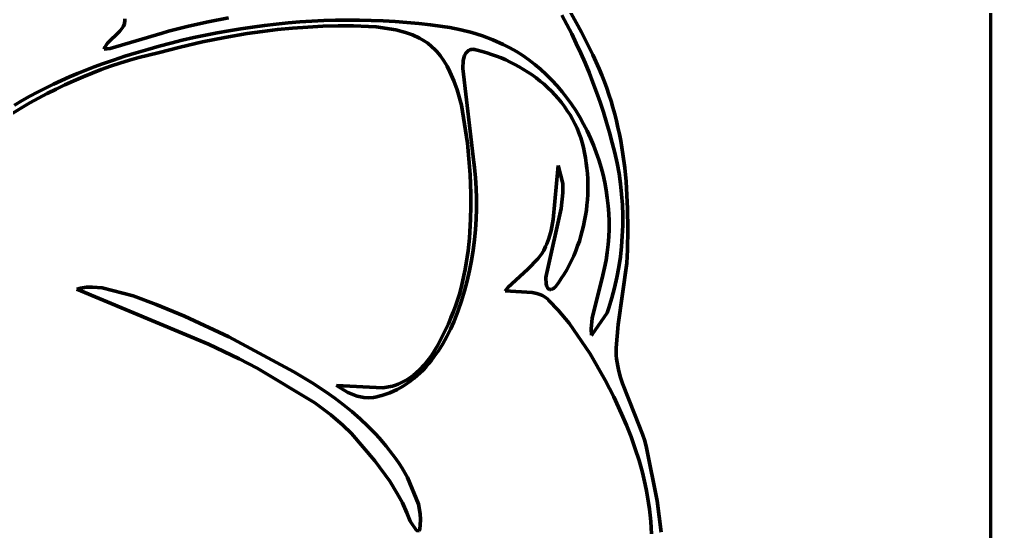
# Model space of a CAD drawing. Header units: millimetres. Extents: x 0 to 9.3, y 0 to 12.
# Drawn here: x 6.602 to 9.306, y 6.253 to 7.678 of the extents above; entities that cross this region are included whole.
import ezdxf

# ---------------------------------------------------------------- set-up
doc = ezdxf.new("R2010")
doc.units = ezdxf.units.MM
doc.layers.add('color#212121ff', color=7, linetype='CONTINUOUS', lineweight=100)
doc.layers.add('color#ffffffff', color=7, linetype='CONTINUOUS', lineweight=100)

msp = doc.modelspace()

# ---------------------------------------------------------------- linework, layer by layer
at = {"layer": 'color#212121ff'}
for p, q in [((6.8952, 7.6763), (6.8949, 7.68)), ((7.1835, 7.6823), (7.1276, 7.6716)), ((8.1259, 7.6639), (8.1119, 7.6897)), ((8.1319, 7.7047), (8.1668, 7.6428)), ((6.8814, 7.6455), (6.888, 7.6539)), ((6.888, 7.6539), (6.8914, 7.6598)), ((6.8914, 7.6598), (6.8938, 7.6661)), ((6.8938, 7.6661), (6.8946, 7.6694)), ((6.8946, 7.6694), (6.8951, 7.6728)), ((6.8951, 7.6728), (6.8952, 7.6763)), ((7.0721, 7.6593), (7.0169, 7.6451)), ((7.1276, 7.6716), (7.0721, 7.6593)), ((7.1851, 7.6468), (7.2178, 7.6522)), ((7.2178, 7.6522), (7.2507, 7.6571)), ((7.2507, 7.6571), (7.2836, 7.6614)), ((7.2836, 7.6614), (7.3165, 7.6652)), ((7.3165, 7.6652), (7.3495, 7.6684)), ((7.3623, 7.6538), (7.3201, 7.6497)), ((7.3495, 7.6684), (7.3826, 7.6711)), ((7.4045, 7.657), (7.3623, 7.6538)), ((7.3826, 7.6711), (7.4156, 7.6732)), ((7.4468, 7.659), (7.4045, 7.657)), ((7.4156, 7.6732), (7.4488, 7.6748)), ((7.4891, 7.6601), (7.4468, 7.659)), ((7.4488, 7.6748), (7.4819, 7.6758)), ((7.4819, 7.6758), (7.515, 7.6762)), ((7.5315, 7.66), (7.4891, 7.6601)), ((7.515, 7.6762), (7.5482, 7.676)), ((7.5739, 7.6588), (7.5315, 7.66)), ((7.5482, 7.676), (7.5813, 7.6753)), ((7.5951, 7.6578), (7.5739, 7.6588)), ((7.5813, 7.6753), (7.6144, 7.674)), ((7.6497, 7.6494), (7.5951, 7.6578)), ((7.6144, 7.674), (7.6475, 7.6721)), ((7.6475, 7.6721), (7.6805, 7.6696)), ((7.6805, 7.6696), (7.7135, 7.6664)), ((7.7135, 7.6664), (7.7465, 7.6627)), ((7.7465, 7.6627), (7.7794, 7.6583)), ((7.7794, 7.6583), (7.8, 7.6554)), ((7.8, 7.6554), (7.8307, 7.6495)), ((8.1393, 7.6377), (8.1259, 7.6639)), ((6.8464, 7.6108), (6.8814, 7.6455)), ((6.9987, 7.64), (6.8545, 7.5975)), ((7.0169, 7.6451), (6.9987, 7.64)), ((7.0551, 7.6202), (7.0875, 7.6276)), ((7.0875, 7.6276), (7.1199, 7.6345)), ((7.1735, 7.6281), (7.1112, 7.6156)), ((7.1199, 7.6345), (7.1525, 7.6409)), ((7.1525, 7.6409), (7.1851, 7.6468)), ((7.2362, 7.6387), (7.1735, 7.6281)), ((7.2781, 7.6447), (7.2362, 7.6387)), ((7.3201, 7.6497), (7.2781, 7.6447)), ((7.6767, 7.6421), (7.6497, 7.6494)), ((7.6963, 7.635), (7.6767, 7.6421)), ((7.7151, 7.6263), (7.6963, 7.635)), ((7.727, 7.6195), (7.7151, 7.6263)), ((7.8307, 7.6495), (7.861, 7.6419)), ((7.861, 7.6419), (7.8909, 7.6326)), ((7.8909, 7.6326), (7.9201, 7.6216)), ((8.1522, 7.6113), (8.1393, 7.6377)), ((8.1668, 7.6428), (8.1985, 7.5793)), ((6.8372, 7.5952), (6.8402, 7.6018)), ((6.8402, 7.6018), (6.8464, 7.6108)), ((6.9589, 7.5949), (6.9908, 7.6038)), ((7.0492, 7.6014), (6.9877, 7.5856)), ((6.9908, 7.6038), (7.0229, 7.6122)), ((7.0229, 7.6122), (7.0551, 7.6202)), ((7.1112, 7.6156), (7.0492, 7.6014)), ((7.7385, 7.6118), (7.727, 7.6195)), ((7.7492, 7.6033), (7.7385, 7.6118)), ((7.7593, 7.5939), (7.7492, 7.6033)), ((7.9201, 7.6216), (7.9486, 7.6087)), ((7.9486, 7.6087), (7.9671, 7.5992)), ((7.9671, 7.5992), (7.9852, 7.5889)), ((8.1646, 7.5846), (8.1522, 7.6113)), ((6.8545, 7.5975), (6.8372, 7.5952)), ((6.864, 7.5652), (6.8955, 7.5756)), ((6.8955, 7.5756), (6.9271, 7.5855)), ((6.9343, 7.5722), (6.9079, 7.5646)), ((6.9271, 7.5855), (6.9589, 7.5949)), ((6.9609, 7.5792), (6.9343, 7.5722)), ((6.9877, 7.5856), (6.9609, 7.5792)), ((7.7641, 7.5888), (7.7593, 7.5939)), ((7.7687, 7.5835), (7.7641, 7.5888)), ((7.7731, 7.5779), (7.7687, 7.5835)), ((7.7831, 7.563), (7.7731, 7.5779)), ((7.841, 7.5774), (7.8371, 7.5636)), ((7.8448, 7.5845), (7.841, 7.5774)), ((7.848, 7.5884), (7.8448, 7.5845)), ((7.8517, 7.5916), (7.848, 7.5884)), ((7.856, 7.5938), (7.8517, 7.5916)), ((7.8584, 7.5945), (7.856, 7.5938)), ((7.861, 7.5949), (7.8584, 7.5945)), ((7.8637, 7.5951), (7.861, 7.5949)), ((7.8665, 7.5949), (7.8637, 7.5951)), ((7.8695, 7.5944), (7.8665, 7.5949)), ((7.8727, 7.5935), (7.8695, 7.5944)), ((7.876, 7.5922), (7.8727, 7.5935)), ((7.8896, 7.5889), (7.876, 7.5922)), ((7.903, 7.5851), (7.8896, 7.5889)), ((7.9163, 7.5809), (7.903, 7.5851)), ((7.9296, 7.5762), (7.9163, 7.5809)), ((7.9427, 7.5711), (7.9296, 7.5762)), ((7.9556, 7.5656), (7.9427, 7.5711)), ((7.9852, 7.5889), (8.0028, 7.5777)), ((8.0028, 7.5777), (8.0198, 7.5658)), ((8.1764, 7.5576), (8.1646, 7.5846)), ((8.1985, 7.5793), (8.2159, 7.5403)), ((6.7867, 7.5373), (6.8096, 7.546)), ((6.8096, 7.546), (6.8327, 7.5544)), ((6.8556, 7.5478), (6.8297, 7.5386)), ((6.8327, 7.5544), (6.864, 7.5652)), ((6.8816, 7.5565), (6.8556, 7.5478)), ((6.9079, 7.5646), (6.8816, 7.5565)), ((7.7922, 7.5477), (7.7831, 7.563)), ((7.8004, 7.532), (7.7922, 7.5477)), ((7.8371, 7.5636), (7.8364, 7.5412)), ((7.9684, 7.5596), (7.9556, 7.5656)), ((7.981, 7.5532), (7.9684, 7.5596)), ((7.9934, 7.5465), (7.981, 7.5532)), ((8.0055, 7.5393), (7.9934, 7.5465)), ((8.0198, 7.5658), (8.0363, 7.553)), ((8.0363, 7.553), (8.0522, 7.5394)), ((8.1877, 7.5304), (8.1764, 7.5576)), ((6.7187, 7.5085), (6.7412, 7.5185)), ((6.7412, 7.5185), (6.7638, 7.5281)), ((6.7787, 7.5184), (6.7534, 7.5076)), ((6.7638, 7.5281), (6.7867, 7.5373)), ((6.8041, 7.5288), (6.7787, 7.5184)), ((6.8297, 7.5386), (6.8041, 7.5288)), ((7.8112, 7.5076), (7.8004, 7.532)), ((7.8364, 7.5412), (7.8668, 7.2802)), ((8.0174, 7.5317), (8.0055, 7.5393)), ((8.0291, 7.5238), (8.0174, 7.5317)), ((8.0405, 7.5154), (8.0291, 7.5238)), ((8.0522, 7.5394), (8.0682, 7.5247)), ((8.0682, 7.5247), (8.0836, 7.5094)), ((8.1984, 7.503), (8.1877, 7.5304)), ((8.2159, 7.5403), (8.2233, 7.5228)), ((8.2233, 7.5228), (8.2303, 7.505)), ((6.6743, 7.4872), (6.6964, 7.498)), ((6.6964, 7.498), (6.7187, 7.5085)), ((6.7284, 7.4962), (6.7037, 7.4844)), ((6.7534, 7.5076), (6.7284, 7.4962)), ((7.8202, 7.4825), (7.8112, 7.5076)), ((8.0515, 7.5067), (8.0405, 7.5154)), ((8.0623, 7.4976), (8.0515, 7.5067)), ((8.0727, 7.4882), (8.0623, 7.4976)), ((8.0836, 7.5094), (8.0984, 7.4935)), ((8.0984, 7.4935), (8.1124, 7.477)), ((8.2087, 7.4754), (8.1984, 7.503)), ((8.2303, 7.505), (8.2369, 7.4872)), ((6.6093, 7.4523), (6.6308, 7.4643)), ((6.6308, 7.4643), (6.6524, 7.476)), ((6.6524, 7.476), (6.6743, 7.4872)), ((6.6792, 7.472), (6.6549, 7.4591)), ((6.7037, 7.4844), (6.6792, 7.472)), ((7.8322, 7.4396), (7.8202, 7.4825)), ((8.0828, 7.4784), (8.0727, 7.4882)), ((8.0925, 7.4683), (8.0828, 7.4784)), ((8.1017, 7.4578), (8.0925, 7.4683)), ((8.1124, 7.477), (8.1258, 7.46)), ((8.2184, 7.4477), (8.2087, 7.4754)), ((8.2369, 7.4872), (8.2431, 7.4692)), ((8.2431, 7.4692), (8.2489, 7.4511)), ((6.5881, 7.4399), (6.6093, 7.4523)), ((6.6309, 7.4458), (6.6072, 7.432)), ((6.6549, 7.4591), (6.6309, 7.4458)), ((7.8496, 7.334), (7.8322, 7.4396)), ((8.1106, 7.447), (8.1017, 7.4578)), ((8.1191, 7.4358), (8.1106, 7.447)), ((8.127, 7.4243), (8.1191, 7.4358)), ((8.1258, 7.46), (8.1385, 7.4425)), ((8.1385, 7.4425), (8.1506, 7.4245)), ((8.2276, 7.4197), (8.2184, 7.4477)), ((8.2489, 7.4511), (8.2543, 7.4329)), ((6.6072, 7.432), (6.5837, 7.4177)), ((8.1346, 7.4125), (8.127, 7.4243)), ((8.1416, 7.4005), (8.1346, 7.4125)), ((8.1506, 7.4245), (8.1619, 7.406)), ((8.2363, 7.3916), (8.2276, 7.4197)), ((8.2543, 7.4329), (8.2593, 7.4146)), ((8.2593, 7.4146), (8.2639, 7.3963)), ((8.1481, 7.3881), (8.1416, 7.4005)), ((8.1541, 7.3754), (8.1481, 7.3881)), ((8.1619, 7.406), (8.1725, 7.3871)), ((8.1725, 7.3871), (8.1824, 7.3678)), ((8.2445, 7.3634), (8.2363, 7.3916)), ((8.2639, 7.3963), (8.2682, 7.3778)), ((8.1596, 7.3624), (8.1541, 7.3754)), ((8.1644, 7.3491), (8.1596, 7.3624)), ((8.1824, 7.3678), (8.1916, 7.3482)), ((8.2521, 7.335), (8.2445, 7.3634)), ((8.2682, 7.3778), (8.2721, 7.3592)), ((8.2721, 7.3592), (8.2757, 7.3406)), ((7.8563, 7.2463), (7.8496, 7.334)), ((8.1687, 7.3356), (8.1644, 7.3491)), ((8.1722, 7.3215), (8.1687, 7.3356)), ((8.1916, 7.3482), (8.2001, 7.3282)), ((8.2001, 7.3282), (8.2078, 7.3079)), ((8.2593, 7.3066), (8.2521, 7.335)), ((8.2757, 7.3406), (8.2789, 7.3219)), ((8.1753, 7.3073), (8.1722, 7.3215)), ((8.1779, 7.293), (8.1753, 7.3073)), ((8.2078, 7.3079), (8.2148, 7.2874)), ((8.266, 7.2781), (8.2593, 7.3066)), ((8.2789, 7.3219), (8.2819, 7.3031)), ((8.2819, 7.3031), (8.2868, 7.2654)), ((7.8668, 7.2802), (7.8686, 7.2659)), ((8.18, 7.2786), (8.1779, 7.293)), ((8.1818, 7.2641), (8.18, 7.2786)), ((8.2148, 7.2874), (8.221, 7.2666)), ((8.2711, 7.2495), (8.266, 7.2781)), ((7.8686, 7.2659), (7.8715, 7.2372)), ((8.0877, 7.1218), (8.1018, 7.2714)), ((8.1018, 7.2714), (8.115, 7.222)), ((8.1831, 7.2496), (8.1818, 7.2641)), ((8.184, 7.235), (8.1831, 7.2496)), ((8.221, 7.2666), (8.2265, 7.2455)), ((8.2753, 7.2207), (8.2711, 7.2495)), ((8.2868, 7.2654), (8.2905, 7.2276)), ((7.8583, 7.1932), (7.8563, 7.2463)), ((7.8715, 7.2372), (7.8735, 7.2085)), ((8.115, 7.222), (8.1146, 7.1957)), ((8.1844, 7.2204), (8.184, 7.235)), ((8.1844, 7.2057), (8.1844, 7.2204)), ((8.2265, 7.2455), (8.2312, 7.2243)), ((8.2312, 7.2243), (8.2352, 7.203)), ((8.2784, 7.1918), (8.2753, 7.2207)), ((8.2905, 7.2276), (8.2932, 7.1896)), ((7.8586, 7.1578), (7.8583, 7.1932)), ((7.8735, 7.2085), (7.8744, 7.1796)), ((8.1146, 7.1957), (8.1104, 7.1523)), ((8.184, 7.1911), (8.1844, 7.2057)), ((8.2352, 7.203), (8.2384, 7.1815)), ((7.8744, 7.1796), (7.8744, 7.1508)), ((8.1819, 7.1618), (8.1832, 7.1764)), ((8.1832, 7.1764), (8.184, 7.1911)), ((8.2384, 7.1815), (8.2408, 7.1599)), ((8.2804, 7.1627), (8.2784, 7.1918)), ((8.2932, 7.1896), (8.2949, 7.1515)), ((7.8579, 7.1225), (7.8586, 7.1578)), ((7.8744, 7.1508), (7.8734, 7.122)), ((8.1104, 7.1523), (8.0705, 6.9734)), ((8.178, 7.1327), (8.1801, 7.1472)), ((8.1801, 7.1472), (8.1819, 7.1618)), ((8.2408, 7.1599), (8.2424, 7.1383)), ((8.2424, 7.1383), (8.2432, 7.1166)), ((8.2814, 7.1336), (8.2804, 7.1627)), ((8.2949, 7.1515), (8.2956, 7.0944)), ((7.856, 7.0872), (7.8579, 7.1225)), ((7.8734, 7.122), (7.8715, 7.0932)), ((8.0817, 7.0909), (8.0877, 7.1218)), ((8.1724, 7.1039), (8.1754, 7.1183)), ((8.1754, 7.1183), (8.178, 7.1327)), ((8.2432, 7.1166), (8.2433, 7.0949)), ((8.2813, 7.1045), (8.2814, 7.1336)), ((7.8547, 7.0696), (7.856, 7.0872)), ((7.8715, 7.0932), (7.8686, 7.0645)), ((8.0752, 7.0682), (8.0817, 7.0909)), ((8.165, 7.0756), (8.1689, 7.0897)), ((8.1689, 7.0897), (8.1724, 7.1039)), ((8.2433, 7.0949), (8.2425, 7.0732)), ((8.2802, 7.0754), (8.2813, 7.1045)), ((8.2956, 7.0944), (8.2946, 7.0374)), ((7.853, 7.0521), (7.8547, 7.0696)), ((7.8686, 7.0645), (7.8648, 7.0359)), ((8.0697, 7.0533), (8.0752, 7.0682)), ((8.1559, 7.0478), (8.1607, 7.0616)), ((8.1607, 7.0616), (8.165, 7.0756)), ((8.2425, 7.0732), (8.2409, 7.0516)), ((8.2781, 7.0464), (8.2802, 7.0754)), ((7.8486, 7.0171), (7.851, 7.0346)), ((7.851, 7.0346), (7.853, 7.0521)), ((7.8648, 7.0359), (7.8601, 7.0074)), ((8.0555, 7.0254), (8.0615, 7.0353)), ((8.0615, 7.0353), (8.0666, 7.0459)), ((8.0666, 7.0459), (8.0697, 7.0533)), ((8.1451, 7.0207), (8.1507, 7.0342)), ((8.1507, 7.0342), (8.1559, 7.0478)), ((8.2409, 7.0516), (8.2384, 7.0301)), ((8.2749, 7.0175), (8.2781, 7.0464)), ((8.2946, 7.0374), (8.293, 6.9996)), ((7.8459, 6.9998), (7.8486, 7.0171)), ((7.8601, 7.0074), (7.8545, 6.9791)), ((8.0168, 6.9831), (8.0452, 7.0116)), ((8.0452, 7.0116), (8.0555, 7.0254)), ((8.1325, 6.9945), (8.139, 7.0075)), ((8.139, 7.0075), (8.1451, 7.0207)), ((8.2352, 7.0087), (8.2311, 6.9874)), ((8.2384, 7.0301), (8.2352, 7.0087)), ((8.2706, 6.9887), (8.2749, 7.0175)), ((7.8393, 6.9652), (7.8428, 6.9825)), ((7.8428, 6.9825), (7.8459, 6.9998)), ((7.8545, 6.9791), (7.848, 6.951)), ((7.9617, 6.9319), (8.0168, 6.9831)), ((8.1182, 6.9692), (8.1256, 6.9817)), ((8.1256, 6.9817), (8.1325, 6.9945)), ((8.2311, 6.9874), (8.2262, 6.9663)), ((8.2652, 6.9601), (8.2706, 6.9887)), ((8.293, 6.9996), (8.269, 6.8292)), ((7.8355, 6.9481), (7.8393, 6.9652)), ((7.848, 6.951), (7.8406, 6.9231)), ((8.0691, 6.9696), (8.0672, 6.9601)), ((8.0672, 6.9601), (8.068, 6.9418)), ((8.0705, 6.9734), (8.0691, 6.9696)), ((8.1022, 6.9449), (8.1104, 6.9569)), ((8.1104, 6.9569), (8.1182, 6.9692)), ((8.2262, 6.9663), (8.1961, 6.8465)), ((8.2588, 6.9317), (8.2652, 6.9601)), ((6.7612, 6.9279), (6.7721, 6.9306)), ((7.1278, 6.775), (6.7612, 6.9279)), ((6.7721, 6.9306), (6.7886, 6.933)), ((6.7886, 6.933), (6.805, 6.9336)), ((6.805, 6.9336), (6.8324, 6.9314)), ((6.8324, 6.9314), (6.9182, 6.9088)), ((7.8265, 6.9141), (7.8312, 6.931)), ((7.8312, 6.931), (7.8355, 6.9481)), ((7.8406, 6.9231), (7.8323, 6.8955)), ((7.9544, 6.923), (7.9617, 6.9319)), ((8.0294, 6.9186), (7.9544, 6.923)), ((8.068, 6.9418), (8.07, 6.935)), ((8.07, 6.935), (8.072, 6.9314)), ((8.072, 6.9314), (8.0746, 6.9286)), ((8.0746, 6.9286), (8.0761, 6.9277)), ((8.0761, 6.9277), (8.0777, 6.927)), ((8.0777, 6.927), (8.0795, 6.9267)), ((8.0795, 6.9267), (8.0814, 6.9268)), ((8.0814, 6.9268), (8.0835, 6.9272)), ((8.0835, 6.9272), (8.0858, 6.928)), ((8.0858, 6.928), (8.0882, 6.9293)), ((8.0882, 6.9293), (8.0908, 6.931)), ((8.0908, 6.931), (8.0935, 6.9332)), ((8.0935, 6.9332), (8.1022, 6.9449)), ((8.2514, 6.9036), (8.2588, 6.9317)), ((6.9182, 6.9088), (6.9823, 6.8854)), ((7.8157, 6.8805), (7.8213, 6.8973)), ((7.8213, 6.8973), (7.8265, 6.9141)), ((7.8323, 6.8955), (7.8232, 6.8682)), ((8.0421, 6.9159), (8.0294, 6.9186)), ((8.0502, 6.9132), (8.0421, 6.9159)), ((8.058, 6.9096), (8.0502, 6.9132)), ((8.0655, 6.905), (8.058, 6.9096)), ((8.069, 6.9024), (8.0655, 6.905)), ((8.0725, 6.8994), (8.069, 6.9024)), ((8.0758, 6.8961), (8.0725, 6.8994)), ((8.102, 6.8691), (8.0758, 6.8961)), ((8.2428, 6.8758), (8.2514, 6.9036)), ((6.9823, 6.8854), (7.0612, 6.8529)), ((7.8096, 6.8639), (7.8157, 6.8805)), ((7.8232, 6.8682), (7.8193, 6.8577)), ((8.1322, 6.8331), (8.102, 6.8691)), ((8.2381, 6.862), (8.2428, 6.8758)), ((7.0612, 6.8529), (7.1848, 6.7949)), ((7.796, 6.8311), (7.8031, 6.8474)), ((7.8031, 6.8474), (7.8096, 6.8639)), ((7.8193, 6.8577), (7.8109, 6.8368)), ((8.1961, 6.8465), (8.1936, 6.8173)), ((8.1962, 6.8011), (8.2381, 6.862)), ((7.7664, 6.7719), (7.796, 6.8311)), ((7.8016, 6.816), (7.7914, 6.7955)), ((7.8109, 6.8368), (7.8016, 6.816)), ((8.1904, 6.7474), (8.1322, 6.8331)), ((8.1936, 6.8173), (8.194, 6.7994)), ((8.269, 6.8292), (8.2631, 6.764)), ((7.1848, 6.7949), (7.3653, 6.698)), ((7.7914, 6.7955), (7.7802, 6.7754)), ((8.194, 6.7994), (8.1962, 6.8011)), ((7.2131, 6.734), (7.1278, 6.775)), ((7.7486, 6.7435), (7.7664, 6.7719)), ((7.7802, 6.7754), (7.768, 6.756)), ((8.2631, 6.764), (8.2631, 6.7537)), ((7.2634, 6.7076), (7.2131, 6.734)), ((7.7387, 6.73), (7.7486, 6.7435)), ((7.7548, 6.7372), (7.7478, 6.7282)), ((7.7615, 6.7465), (7.7548, 6.7372)), ((7.768, 6.756), (7.7615, 6.7465)), ((8.2329, 6.6742), (8.1904, 6.7474)), ((8.2631, 6.7537), (8.2635, 6.7435)), ((8.2635, 6.7435), (8.2644, 6.7334)), ((8.2644, 6.7334), (8.2657, 6.7234)), ((7.4244, 6.6109), (7.2634, 6.7076)), ((7.717, 6.7051), (7.7282, 6.7172)), ((7.7331, 6.7109), (7.7254, 6.7026)), ((7.7282, 6.7172), (7.7387, 6.73)), ((7.7406, 6.7194), (7.7331, 6.7109)), ((7.7478, 6.7282), (7.7406, 6.7194)), ((8.2657, 6.7234), (8.2674, 6.7135)), ((8.2674, 6.7135), (8.2694, 6.7037)), ((7.3653, 6.698), (7.4169, 6.6669)), ((7.6786, 6.6747), (7.6855, 6.6791)), ((7.6855, 6.6791), (7.6923, 6.6837)), ((7.7005, 6.6797), (7.6917, 6.6727)), ((7.6923, 6.6837), (7.6988, 6.6887)), ((7.6988, 6.6887), (7.7051, 6.6939)), ((7.7091, 6.687), (7.7005, 6.6797)), ((7.7051, 6.6939), (7.717, 6.7051)), ((7.7174, 6.6947), (7.7091, 6.687)), ((7.7254, 6.7026), (7.7174, 6.6947)), ((8.2694, 6.7037), (8.2743, 6.6843)), ((8.2743, 6.6843), (8.2803, 6.6652)), ((7.4169, 6.6669), (7.4548, 6.6418)), ((7.516, 6.6399), (7.4842, 6.6592)), ((7.4842, 6.6592), (7.6137, 6.6535)), ((7.6137, 6.6535), (7.6404, 6.6579)), ((7.6404, 6.6579), (7.6485, 6.6606)), ((7.6485, 6.6606), (7.6564, 6.6636)), ((7.6635, 6.6542), (7.6535, 6.6488)), ((7.6564, 6.6636), (7.664, 6.6669)), ((7.6732, 6.66), (7.6635, 6.6542)), ((7.664, 6.6669), (7.6714, 6.6707)), ((7.6714, 6.6707), (7.6786, 6.6747)), ((7.6826, 6.6662), (7.6732, 6.66)), ((7.6917, 6.6727), (7.6826, 6.6662)), ((8.2564, 6.628), (8.2329, 6.6742)), ((8.2803, 6.6652), (8.3144, 6.5808)), ((7.4548, 6.6418), (7.4795, 6.6243)), ((7.5421, 6.6301), (7.516, 6.6399)), ((7.5602, 6.6264), (7.5421, 6.6301)), ((7.5739, 6.6255), (7.5602, 6.6264)), ((7.5878, 6.6263), (7.5739, 6.6255)), ((7.597, 6.6279), (7.5878, 6.6263)), ((7.6061, 6.6304), (7.597, 6.6279)), ((7.6107, 6.632), (7.6061, 6.6304)), ((7.6218, 6.6355), (7.6107, 6.632)), ((7.6327, 6.6394), (7.6218, 6.6355)), ((7.6432, 6.6439), (7.6327, 6.6394)), ((7.6535, 6.6488), (7.6432, 6.6439)), ((8.2783, 6.5808), (8.2564, 6.628)), ((7.4686, 6.5779), (7.4244, 6.6109)), ((7.4795, 6.6243), (7.5036, 6.6059)), ((7.5036, 6.6059), (7.5272, 6.5868)), ((7.5022, 6.5493), (7.4686, 6.5779)), ((7.5272, 6.5868), (7.55, 6.567)), ((8.2919, 6.5488), (8.2783, 6.5808)), ((8.3144, 6.5808), (8.3367, 6.5244)), ((7.5262, 6.5264), (7.5022, 6.5493)), ((7.55, 6.567), (7.572, 6.5463)), ((7.572, 6.5463), (7.5826, 6.5356)), ((8.3045, 6.5165), (8.2919, 6.5488)), ((7.5914, 6.4501), (7.5262, 6.5264)), ((7.5826, 6.5356), (7.5931, 6.5247)), ((7.5931, 6.5247), (7.6033, 6.5136)), ((8.3162, 6.4837), (8.3045, 6.5165)), ((8.3367, 6.5244), (8.3428, 6.5052)), ((7.6033, 6.5136), (7.6132, 6.5023)), ((7.6132, 6.5023), (7.6229, 6.4907)), ((7.6229, 6.4907), (7.6323, 6.479)), ((8.3428, 6.5052), (8.3479, 6.4857)), ((7.6323, 6.479), (7.6414, 6.467)), ((7.6414, 6.467), (7.6502, 6.4547)), ((8.3267, 6.4507), (8.3162, 6.4837)), ((8.3479, 6.4857), (8.3776, 6.3383)), ((7.6328, 6.3933), (7.5914, 6.4501)), ((7.6502, 6.4547), (7.6587, 6.4422)), ((7.6587, 6.4422), (7.6669, 6.4295)), ((8.3315, 6.434), (8.3267, 6.4507)), ((7.6669, 6.4295), (7.6747, 6.4165)), ((7.6747, 6.4165), (7.6822, 6.4033)), ((8.336, 6.4173), (8.3315, 6.434)), ((8.3402, 6.4005), (8.336, 6.4173)), ((7.6538, 6.3592), (7.6328, 6.3933)), ((7.6822, 6.4033), (7.7124, 6.3289)), ((8.3441, 6.3837), (8.3402, 6.4005)), ((8.3476, 6.3667), (8.3441, 6.3837)), ((7.6679, 6.3327), (7.6538, 6.3592)), ((8.3507, 6.3497), (8.3476, 6.3667)), ((7.6805, 6.3053), (7.6679, 6.3327)), ((7.7124, 6.3289), (7.7175, 6.3028)), ((8.3535, 6.3327), (8.3507, 6.3497)), ((8.3559, 6.3156), (8.3535, 6.3327)), ((8.3776, 6.3383), (8.3882, 6.2512)), ((7.6878, 6.2865), (7.6805, 6.3053)), ((7.7175, 6.3028), (7.7185, 6.2869)), ((8.3579, 6.2984), (8.3559, 6.3156)), ((7.6896, 6.2825), (7.6878, 6.2865)), ((7.7071, 6.2565), (7.6896, 6.2825)), ((7.7185, 6.2869), (7.7178, 6.271)), ((8.3596, 6.2812), (8.3579, 6.2984)), ((8.3608, 6.2639), (8.3596, 6.2812)), ((7.715, 6.255), (7.7071, 6.2565)), ((7.7162, 6.2604), (7.715, 6.255)), ((7.7178, 6.271), (7.7162, 6.2604)), ((8.3615, 6.2466), (8.3608, 6.2639))]:
    msp.add_line(p, q, dxfattribs=at)
at = {"layer": 'color#ffffffff'}
for p, q in [((9.3056, 12.0417), (9.3056, 0)), ((6.8949, 7.68), (6.8952, 7.6763)), ((7.1276, 7.6716), (7.1835, 7.6823)), ((8.1119, 7.6897), (8.1259, 7.6639)), ((8.1668, 7.6428), (8.1319, 7.7047)), ((6.888, 7.6539), (6.8814, 7.6455)), ((6.8914, 7.6598), (6.888, 7.6539)), ((6.8938, 7.6661), (6.8914, 7.6598)), ((6.8946, 7.6694), (6.8938, 7.6661)), ((6.8951, 7.6728), (6.8946, 7.6694)), ((6.8952, 7.6763), (6.8951, 7.6728)), ((7.0169, 7.6451), (7.0721, 7.6593)), ((7.0721, 7.6593), (7.1276, 7.6716)), ((7.2178, 7.6522), (7.1851, 7.6468)), ((7.2507, 7.6571), (7.2178, 7.6522)), ((7.2836, 7.6614), (7.2507, 7.6571)), ((7.3165, 7.6652), (7.2836, 7.6614)), ((7.3495, 7.6684), (7.3165, 7.6652)), ((7.3201, 7.6497), (7.3623, 7.6538)), ((7.3826, 7.6711), (7.3495, 7.6684)), ((7.3623, 7.6538), (7.4045, 7.657)), ((7.4156, 7.6732), (7.3826, 7.6711)), ((7.4045, 7.657), (7.4468, 7.659)), ((7.4488, 7.6748), (7.4156, 7.6732)), ((7.4468, 7.659), (7.4891, 7.6601)), ((7.4819, 7.6758), (7.4488, 7.6748)), ((7.515, 7.6762), (7.4819, 7.6758)), ((7.4891, 7.6601), (7.5315, 7.66)), ((7.5482, 7.676), (7.515, 7.6762)), ((7.5315, 7.66), (7.5739, 7.6588)), ((7.5813, 7.6753), (7.5482, 7.676)), ((7.5739, 7.6588), (7.5951, 7.6578)), ((7.6144, 7.674), (7.5813, 7.6753)), ((7.5951, 7.6578), (7.6497, 7.6494)), ((7.6475, 7.6721), (7.6144, 7.674)), ((7.6805, 7.6696), (7.6475, 7.6721)), ((7.7135, 7.6664), (7.6805, 7.6696)), ((7.7465, 7.6627), (7.7135, 7.6664)), ((7.7794, 7.6583), (7.7465, 7.6627)), ((7.8, 7.6554), (7.7794, 7.6583)), ((7.8307, 7.6495), (7.8, 7.6554)), ((8.1259, 7.6639), (8.1393, 7.6377)), ((6.8814, 7.6455), (6.8464, 7.6108)), ((6.8545, 7.5975), (6.9987, 7.64)), ((6.9987, 7.64), (7.0169, 7.6451)), ((7.0875, 7.6276), (7.0551, 7.6202)), ((7.1199, 7.6345), (7.0875, 7.6276)), ((7.1112, 7.6156), (7.1735, 7.6281)), ((7.1525, 7.6409), (7.1199, 7.6345)), ((7.1851, 7.6468), (7.1525, 7.6409)), ((7.1735, 7.6281), (7.2362, 7.6387)), ((7.2362, 7.6387), (7.2781, 7.6447)), ((7.2781, 7.6447), (7.3201, 7.6497)), ((7.6497, 7.6494), (7.6767, 7.6421)), ((7.6767, 7.6421), (7.6963, 7.635)), ((7.6963, 7.635), (7.7151, 7.6263)), ((7.7151, 7.6263), (7.727, 7.6195)), ((7.861, 7.6419), (7.8307, 7.6495)), ((7.8909, 7.6326), (7.861, 7.6419)), ((7.9201, 7.6216), (7.8909, 7.6326)), ((8.1393, 7.6377), (8.1522, 7.6113)), ((8.1985, 7.5793), (8.1668, 7.6428)), ((6.8402, 7.6018), (6.8372, 7.5952)), ((6.8464, 7.6108), (6.8402, 7.6018)), ((6.9908, 7.6038), (6.9589, 7.5949)), ((6.9877, 7.5856), (7.0492, 7.6014)), ((7.0229, 7.6122), (6.9908, 7.6038)), ((7.0551, 7.6202), (7.0229, 7.6122)), ((7.0492, 7.6014), (7.1112, 7.6156)), ((7.727, 7.6195), (7.7385, 7.6118)), ((7.7385, 7.6118), (7.7492, 7.6033)), ((7.7492, 7.6033), (7.7593, 7.5939)), ((7.9486, 7.6087), (7.9201, 7.6216)), ((7.9671, 7.5992), (7.9486, 7.6087)), ((7.9852, 7.5889), (7.9671, 7.5992)), ((8.1522, 7.6113), (8.1646, 7.5846)), ((6.8372, 7.5952), (6.8545, 7.5975)), ((6.8955, 7.5756), (6.864, 7.5652)), ((6.9271, 7.5855), (6.8955, 7.5756)), ((6.9079, 7.5646), (6.9343, 7.5722)), ((6.9589, 7.5949), (6.9271, 7.5855)), ((6.9343, 7.5722), (6.9609, 7.5792)), ((6.9609, 7.5792), (6.9877, 7.5856)), ((7.7593, 7.5939), (7.7641, 7.5888)), ((7.7641, 7.5888), (7.7687, 7.5835)), ((7.7687, 7.5835), (7.7731, 7.5779)), ((7.7731, 7.5779), (7.7831, 7.563)), ((7.8371, 7.5636), (7.841, 7.5774)), ((7.841, 7.5774), (7.8448, 7.5845)), ((7.8448, 7.5845), (7.848, 7.5884)), ((7.848, 7.5884), (7.8517, 7.5916)), ((7.8517, 7.5916), (7.856, 7.5938)), ((7.856, 7.5938), (7.8584, 7.5945)), ((7.8584, 7.5945), (7.861, 7.5949)), ((7.861, 7.5949), (7.8637, 7.5951)), ((7.8637, 7.5951), (7.8665, 7.5949)), ((7.8665, 7.5949), (7.8695, 7.5944)), ((7.8695, 7.5944), (7.8727, 7.5935)), ((7.8727, 7.5935), (7.876, 7.5922)), ((7.876, 7.5922), (7.8896, 7.5889)), ((7.8896, 7.5889), (7.903, 7.5851)), ((7.903, 7.5851), (7.9163, 7.5809)), ((7.9163, 7.5809), (7.9296, 7.5762)), ((7.9296, 7.5762), (7.9427, 7.5711)), ((7.9427, 7.5711), (7.9556, 7.5656)), ((8.0028, 7.5777), (7.9852, 7.5889)), ((8.0198, 7.5658), (8.0028, 7.5777)), ((8.1646, 7.5846), (8.1764, 7.5576)), ((8.2159, 7.5403), (8.1985, 7.5793)), ((6.8096, 7.546), (6.7867, 7.5373)), ((6.8327, 7.5544), (6.8096, 7.546)), ((6.8297, 7.5386), (6.8556, 7.5478)), ((6.864, 7.5652), (6.8327, 7.5544)), ((6.8556, 7.5478), (6.8816, 7.5565)), ((6.8816, 7.5565), (6.9079, 7.5646)), ((7.7831, 7.563), (7.7922, 7.5477)), ((7.7922, 7.5477), (7.8004, 7.532)), ((7.8364, 7.5412), (7.8371, 7.5636)), ((7.9556, 7.5656), (7.9684, 7.5596)), ((7.9684, 7.5596), (7.981, 7.5532)), ((7.981, 7.5532), (7.9934, 7.5465)), ((7.9934, 7.5465), (8.0055, 7.5393)), ((8.0363, 7.553), (8.0198, 7.5658)), ((8.0522, 7.5394), (8.0363, 7.553)), ((8.1764, 7.5576), (8.1877, 7.5304)), ((6.7412, 7.5185), (6.7187, 7.5085)), ((6.7638, 7.5281), (6.7412, 7.5185)), ((6.7534, 7.5076), (6.7787, 7.5184)), ((6.7867, 7.5373), (6.7638, 7.5281)), ((6.7787, 7.5184), (6.8041, 7.5288)), ((6.8041, 7.5288), (6.8297, 7.5386)), ((7.8004, 7.532), (7.8112, 7.5076)), ((7.8668, 7.2802), (7.8364, 7.5412)), ((8.0055, 7.5393), (8.0174, 7.5317)), ((8.0174, 7.5317), (8.0291, 7.5238)), ((8.0291, 7.5238), (8.0405, 7.5154)), ((8.0682, 7.5247), (8.0522, 7.5394)), ((8.0836, 7.5094), (8.0682, 7.5247)), ((8.1877, 7.5304), (8.1984, 7.503)), ((8.2233, 7.5228), (8.2159, 7.5403)), ((8.2303, 7.505), (8.2233, 7.5228)), ((6.6964, 7.498), (6.6743, 7.4872)), ((6.7187, 7.5085), (6.6964, 7.498)), ((6.7037, 7.4844), (6.7284, 7.4962)), ((6.7284, 7.4962), (6.7534, 7.5076)), ((7.8112, 7.5076), (7.8202, 7.4825)), ((8.0405, 7.5154), (8.0515, 7.5067)), ((8.0515, 7.5067), (8.0623, 7.4976)), ((8.0623, 7.4976), (8.0727, 7.4882)), ((8.0984, 7.4935), (8.0836, 7.5094)), ((8.1124, 7.477), (8.0984, 7.4935)), ((8.1984, 7.503), (8.2087, 7.4754)), ((8.2369, 7.4872), (8.2303, 7.505)), ((6.6308, 7.4643), (6.6093, 7.4523)), ((6.6524, 7.476), (6.6308, 7.4643)), ((6.6743, 7.4872), (6.6524, 7.476)), ((6.6549, 7.4591), (6.6792, 7.472)), ((6.6792, 7.472), (6.7037, 7.4844)), ((7.8202, 7.4825), (7.8322, 7.4396)), ((8.0727, 7.4882), (8.0828, 7.4784)), ((8.0828, 7.4784), (8.0925, 7.4683)), ((8.0925, 7.4683), (8.1017, 7.4578)), ((8.1258, 7.46), (8.1124, 7.477)), ((8.2087, 7.4754), (8.2184, 7.4477)), ((8.2431, 7.4692), (8.2369, 7.4872)), ((8.2489, 7.4511), (8.2431, 7.4692)), ((6.6093, 7.4523), (6.5881, 7.4399)), ((6.6072, 7.432), (6.6309, 7.4458)), ((6.6309, 7.4458), (6.6549, 7.4591)), ((7.8322, 7.4396), (7.8496, 7.334)), ((8.1017, 7.4578), (8.1106, 7.447)), ((8.1106, 7.447), (8.1191, 7.4358)), ((8.1191, 7.4358), (8.127, 7.4243)), ((8.1385, 7.4425), (8.1258, 7.46)), ((8.1506, 7.4245), (8.1385, 7.4425)), ((8.2184, 7.4477), (8.2276, 7.4197)), ((8.2543, 7.4329), (8.2489, 7.4511)), ((6.5837, 7.4177), (6.6072, 7.432)), ((8.127, 7.4243), (8.1346, 7.4125)), ((8.1346, 7.4125), (8.1416, 7.4005)), ((8.1619, 7.406), (8.1506, 7.4245)), ((8.2276, 7.4197), (8.2363, 7.3916)), ((8.2593, 7.4146), (8.2543, 7.4329)), ((8.2639, 7.3963), (8.2593, 7.4146)), ((8.1416, 7.4005), (8.1481, 7.3881)), ((8.1481, 7.3881), (8.1541, 7.3754)), ((8.1725, 7.3871), (8.1619, 7.406)), ((8.1824, 7.3678), (8.1725, 7.3871)), ((8.2363, 7.3916), (8.2445, 7.3634)), ((8.2682, 7.3778), (8.2639, 7.3963)), ((8.1541, 7.3754), (8.1596, 7.3624)), ((8.1596, 7.3624), (8.1644, 7.3491)), ((8.1916, 7.3482), (8.1824, 7.3678)), ((8.2445, 7.3634), (8.2521, 7.335)), ((8.2721, 7.3592), (8.2682, 7.3778)), ((8.2757, 7.3406), (8.2721, 7.3592)), ((7.8496, 7.334), (7.8563, 7.2463)), ((8.1644, 7.3491), (8.1687, 7.3356)), ((8.1687, 7.3356), (8.1722, 7.3215)), ((8.2001, 7.3282), (8.1916, 7.3482)), ((8.2078, 7.3079), (8.2001, 7.3282)), ((8.2521, 7.335), (8.2593, 7.3066)), ((8.2789, 7.3219), (8.2757, 7.3406)), ((8.1722, 7.3215), (8.1753, 7.3073)), ((8.1753, 7.3073), (8.1779, 7.293)), ((8.2148, 7.2874), (8.2078, 7.3079)), ((8.2593, 7.3066), (8.266, 7.2781)), ((8.2819, 7.3031), (8.2789, 7.3219)), ((8.2868, 7.2654), (8.2819, 7.3031)), ((7.8686, 7.2659), (7.8668, 7.2802)), ((8.1779, 7.293), (8.18, 7.2786)), ((8.18, 7.2786), (8.1818, 7.2641)), ((8.221, 7.2666), (8.2148, 7.2874)), ((8.266, 7.2781), (8.2711, 7.2495)), ((7.8715, 7.2372), (7.8686, 7.2659)), ((8.1018, 7.2714), (8.0877, 7.1218)), ((8.115, 7.222), (8.1018, 7.2714)), ((8.1818, 7.2641), (8.1831, 7.2496)), ((8.1831, 7.2496), (8.184, 7.235)), ((8.2265, 7.2455), (8.221, 7.2666)), ((8.2711, 7.2495), (8.2753, 7.2207)), ((8.2905, 7.2276), (8.2868, 7.2654)), ((7.8563, 7.2463), (7.8583, 7.1932)), ((7.8735, 7.2085), (7.8715, 7.2372)), ((8.1146, 7.1957), (8.115, 7.222)), ((8.184, 7.235), (8.1844, 7.2204)), ((8.1844, 7.2204), (8.1844, 7.2057)), ((8.2312, 7.2243), (8.2265, 7.2455)), ((8.2352, 7.203), (8.2312, 7.2243)), ((8.2753, 7.2207), (8.2784, 7.1918)), ((8.2932, 7.1896), (8.2905, 7.2276)), ((7.8583, 7.1932), (7.8586, 7.1578)), ((7.8744, 7.1796), (7.8735, 7.2085)), ((8.1104, 7.1523), (8.1146, 7.1957)), ((8.1844, 7.2057), (8.184, 7.1911)), ((8.2384, 7.1815), (8.2352, 7.203)), ((7.8744, 7.1508), (7.8744, 7.1796)), ((8.1832, 7.1764), (8.1819, 7.1618)), ((8.184, 7.1911), (8.1832, 7.1764)), ((8.2408, 7.1599), (8.2384, 7.1815)), ((8.2784, 7.1918), (8.2804, 7.1627)), ((8.2949, 7.1515), (8.2932, 7.1896)), ((7.8586, 7.1578), (7.8579, 7.1225)), ((7.8734, 7.122), (7.8744, 7.1508)), ((8.0705, 6.9734), (8.1104, 7.1523)), ((8.1801, 7.1472), (8.178, 7.1327)), ((8.1819, 7.1618), (8.1801, 7.1472)), ((8.2424, 7.1383), (8.2408, 7.1599)), ((8.2432, 7.1166), (8.2424, 7.1383)), ((8.2804, 7.1627), (8.2814, 7.1336)), ((8.2956, 7.0944), (8.2949, 7.1515)), ((7.8579, 7.1225), (7.856, 7.0872)), ((7.8715, 7.0932), (7.8734, 7.122)), ((8.0877, 7.1218), (8.0817, 7.0909)), ((8.1754, 7.1183), (8.1724, 7.1039)), ((8.178, 7.1327), (8.1754, 7.1183)), ((8.2433, 7.0949), (8.2432, 7.1166)), ((8.2814, 7.1336), (8.2813, 7.1045)), ((7.856, 7.0872), (7.8547, 7.0696)), ((7.8686, 7.0645), (7.8715, 7.0932)), ((8.0817, 7.0909), (8.0752, 7.0682)), ((8.1689, 7.0897), (8.165, 7.0756)), ((8.1724, 7.1039), (8.1689, 7.0897)), ((8.2425, 7.0732), (8.2433, 7.0949)), ((8.2813, 7.1045), (8.2802, 7.0754)), ((8.2946, 7.0374), (8.2956, 7.0944)), ((7.8547, 7.0696), (7.853, 7.0521)), ((7.8648, 7.0359), (7.8686, 7.0645)), ((8.0752, 7.0682), (8.0697, 7.0533)), ((8.1607, 7.0616), (8.1559, 7.0478)), ((8.165, 7.0756), (8.1607, 7.0616)), ((8.2409, 7.0516), (8.2425, 7.0732)), ((8.2802, 7.0754), (8.2781, 7.0464)), ((7.851, 7.0346), (7.8486, 7.0171)), ((7.853, 7.0521), (7.851, 7.0346)), ((7.8601, 7.0074), (7.8648, 7.0359)), ((8.0615, 7.0353), (8.0555, 7.0254)), ((8.0666, 7.0459), (8.0615, 7.0353)), ((8.0697, 7.0533), (8.0666, 7.0459)), ((8.1507, 7.0342), (8.1451, 7.0207)), ((8.1559, 7.0478), (8.1507, 7.0342)), ((8.2384, 7.0301), (8.2409, 7.0516)), ((8.2781, 7.0464), (8.2749, 7.0175)), ((8.293, 6.9996), (8.2946, 7.0374)), ((7.8486, 7.0171), (7.8459, 6.9998)), ((7.8545, 6.9791), (7.8601, 7.0074)), ((8.0452, 7.0116), (8.0168, 6.9831)), ((8.0555, 7.0254), (8.0452, 7.0116)), ((8.139, 7.0075), (8.1325, 6.9945)), ((8.1451, 7.0207), (8.139, 7.0075)), ((8.2311, 6.9874), (8.2352, 7.0087)), ((8.2352, 7.0087), (8.2384, 7.0301)), ((8.2749, 7.0175), (8.2706, 6.9887)), ((7.8428, 6.9825), (7.8393, 6.9652)), ((7.8459, 6.9998), (7.8428, 6.9825)), ((7.848, 6.951), (7.8545, 6.9791)), ((8.0168, 6.9831), (7.9617, 6.9319)), ((8.1256, 6.9817), (8.1182, 6.9692)), ((8.1325, 6.9945), (8.1256, 6.9817)), ((8.2262, 6.9663), (8.2311, 6.9874)), ((8.2706, 6.9887), (8.2652, 6.9601)), ((8.269, 6.8292), (8.293, 6.9996)), ((7.8393, 6.9652), (7.8355, 6.9481)), ((7.8406, 6.9231), (7.848, 6.951)), ((8.0672, 6.9601), (8.0691, 6.9696)), ((8.068, 6.9418), (8.0672, 6.9601)), ((8.0691, 6.9696), (8.0705, 6.9734)), ((8.1104, 6.9569), (8.1022, 6.9449)), ((8.1182, 6.9692), (8.1104, 6.9569)), ((8.1961, 6.8465), (8.2262, 6.9663)), ((8.2652, 6.9601), (8.2588, 6.9317)), ((6.7721, 6.9306), (6.7612, 6.9279)), ((6.7612, 6.9279), (7.1278, 6.775)), ((6.7886, 6.933), (6.7721, 6.9306)), ((6.805, 6.9336), (6.7886, 6.933)), ((6.8324, 6.9314), (6.805, 6.9336)), ((6.9182, 6.9088), (6.8324, 6.9314)), ((7.8312, 6.931), (7.8265, 6.9141)), ((7.8355, 6.9481), (7.8312, 6.931)), ((7.8323, 6.8955), (7.8406, 6.9231)), ((7.9617, 6.9319), (7.9544, 6.923)), ((7.9544, 6.923), (8.0294, 6.9186)), ((8.07, 6.935), (8.068, 6.9418)), ((8.072, 6.9314), (8.07, 6.935)), ((8.0746, 6.9286), (8.072, 6.9314)), ((8.0761, 6.9277), (8.0746, 6.9286)), ((8.0777, 6.927), (8.0761, 6.9277)), ((8.0795, 6.9267), (8.0777, 6.927)), ((8.0814, 6.9268), (8.0795, 6.9267)), ((8.0835, 6.9272), (8.0814, 6.9268)), ((8.0858, 6.928), (8.0835, 6.9272)), ((8.0882, 6.9293), (8.0858, 6.928)), ((8.0908, 6.931), (8.0882, 6.9293)), ((8.0935, 6.9332), (8.0908, 6.931)), ((8.1022, 6.9449), (8.0935, 6.9332)), ((8.2588, 6.9317), (8.2514, 6.9036)), ((6.9823, 6.8854), (6.9182, 6.9088)), ((7.8213, 6.8973), (7.8157, 6.8805)), ((7.8265, 6.9141), (7.8213, 6.8973)), ((7.8232, 6.8682), (7.8323, 6.8955)), ((8.0294, 6.9186), (8.0421, 6.9159)), ((8.0421, 6.9159), (8.0502, 6.9132)), ((8.0502, 6.9132), (8.058, 6.9096)), ((8.058, 6.9096), (8.0655, 6.905)), ((8.0655, 6.905), (8.069, 6.9024)), ((8.069, 6.9024), (8.0725, 6.8994)), ((8.0725, 6.8994), (8.0758, 6.8961)), ((8.0758, 6.8961), (8.102, 6.8691)), ((8.2514, 6.9036), (8.2428, 6.8758)), ((7.0612, 6.8529), (6.9823, 6.8854)), ((7.8157, 6.8805), (7.8096, 6.8639)), ((7.8193, 6.8577), (7.8232, 6.8682)), ((8.102, 6.8691), (8.1322, 6.8331)), ((8.2428, 6.8758), (8.2381, 6.862)), ((7.1848, 6.7949), (7.0612, 6.8529)), ((7.8031, 6.8474), (7.796, 6.8311)), ((7.8096, 6.8639), (7.8031, 6.8474)), ((7.8109, 6.8368), (7.8193, 6.8577)), ((8.1936, 6.8173), (8.1961, 6.8465)), ((8.2381, 6.862), (8.1962, 6.8011)), ((7.796, 6.8311), (7.7664, 6.7719)), ((7.7914, 6.7955), (7.8016, 6.816)), ((7.8016, 6.816), (7.8109, 6.8368)), ((8.1322, 6.8331), (8.1904, 6.7474)), ((8.194, 6.7994), (8.1936, 6.8173)), ((8.2631, 6.764), (8.269, 6.8292)), ((7.3653, 6.698), (7.1848, 6.7949)), ((7.7802, 6.7754), (7.7914, 6.7955)), ((8.1962, 6.8011), (8.194, 6.7994)), ((7.1278, 6.775), (7.2131, 6.734)), ((7.7664, 6.7719), (7.7486, 6.7435)), ((7.768, 6.756), (7.7802, 6.7754)), ((8.2631, 6.7537), (8.2631, 6.764)), ((7.2131, 6.734), (7.2634, 6.7076)), ((7.7486, 6.7435), (7.7387, 6.73)), ((7.7478, 6.7282), (7.7548, 6.7372)), ((7.7548, 6.7372), (7.7615, 6.7465)), ((7.7615, 6.7465), (7.768, 6.756)), ((8.1904, 6.7474), (8.2329, 6.6742)), ((8.2635, 6.7435), (8.2631, 6.7537)), ((8.2644, 6.7334), (8.2635, 6.7435)), ((8.2657, 6.7234), (8.2644, 6.7334)), ((7.2634, 6.7076), (7.4244, 6.6109)), ((7.7282, 6.7172), (7.717, 6.7051)), ((7.7254, 6.7026), (7.7331, 6.7109)), ((7.7387, 6.73), (7.7282, 6.7172)), ((7.7331, 6.7109), (7.7406, 6.7194)), ((7.7406, 6.7194), (7.7478, 6.7282)), ((8.2674, 6.7135), (8.2657, 6.7234)), ((8.2694, 6.7037), (8.2674, 6.7135)), ((7.4169, 6.6669), (7.3653, 6.698)), ((7.6855, 6.6791), (7.6786, 6.6747)), ((7.6923, 6.6837), (7.6855, 6.6791)), ((7.6917, 6.6727), (7.7005, 6.6797)), ((7.6988, 6.6887), (7.6923, 6.6837)), ((7.7051, 6.6939), (7.6988, 6.6887)), ((7.7005, 6.6797), (7.7091, 6.687)), ((7.717, 6.7051), (7.7051, 6.6939)), ((7.7091, 6.687), (7.7174, 6.6947)), ((7.7174, 6.6947), (7.7254, 6.7026)), ((8.2743, 6.6843), (8.2694, 6.7037)), ((8.2803, 6.6652), (8.2743, 6.6843)), ((7.4548, 6.6418), (7.4169, 6.6669)), ((7.6137, 6.6535), (7.4842, 6.6592)), ((7.4842, 6.6592), (7.516, 6.6399)), ((7.6404, 6.6579), (7.6137, 6.6535)), ((7.6485, 6.6606), (7.6404, 6.6579)), ((7.6564, 6.6636), (7.6485, 6.6606)), ((7.6535, 6.6488), (7.6635, 6.6542)), ((7.664, 6.6669), (7.6564, 6.6636)), ((7.6635, 6.6542), (7.6732, 6.66)), ((7.6714, 6.6707), (7.664, 6.6669)), ((7.6786, 6.6747), (7.6714, 6.6707)), ((7.6732, 6.66), (7.6826, 6.6662)), ((7.6826, 6.6662), (7.6917, 6.6727)), ((8.2329, 6.6742), (8.2564, 6.628)), ((8.3144, 6.5808), (8.2803, 6.6652)), ((7.4795, 6.6243), (7.4548, 6.6418)), ((7.516, 6.6399), (7.5421, 6.6301)), ((7.5421, 6.6301), (7.5602, 6.6264)), ((7.5602, 6.6264), (7.5739, 6.6255)), ((7.5739, 6.6255), (7.5878, 6.6263)), ((7.5878, 6.6263), (7.597, 6.6279)), ((7.597, 6.6279), (7.6061, 6.6304)), ((7.6061, 6.6304), (7.6107, 6.632)), ((7.6107, 6.632), (7.6218, 6.6355)), ((7.6218, 6.6355), (7.6327, 6.6394)), ((7.6327, 6.6394), (7.6432, 6.6439)), ((7.6432, 6.6439), (7.6535, 6.6488)), ((8.2564, 6.628), (8.2783, 6.5808)), ((7.4244, 6.6109), (7.4686, 6.5779)), ((7.5036, 6.6059), (7.4795, 6.6243)), ((7.5272, 6.5868), (7.5036, 6.6059)), ((7.4686, 6.5779), (7.5022, 6.5493)), ((7.55, 6.567), (7.5272, 6.5868)), ((8.2783, 6.5808), (8.2919, 6.5488)), ((8.3367, 6.5244), (8.3144, 6.5808)), ((7.5022, 6.5493), (7.5262, 6.5264)), ((7.572, 6.5463), (7.55, 6.567)), ((7.5826, 6.5356), (7.572, 6.5463)), ((8.2919, 6.5488), (8.3045, 6.5165)), ((7.5262, 6.5264), (7.5914, 6.4501)), ((7.5931, 6.5247), (7.5826, 6.5356)), ((7.6033, 6.5136), (7.5931, 6.5247)), ((8.3045, 6.5165), (8.3162, 6.4837)), ((8.3428, 6.5052), (8.3367, 6.5244)), ((7.6132, 6.5023), (7.6033, 6.5136)), ((7.6229, 6.4907), (7.6132, 6.5023)), ((7.6323, 6.479), (7.6229, 6.4907)), ((8.3479, 6.4857), (8.3428, 6.5052)), ((7.6414, 6.467), (7.6323, 6.479)), ((7.6502, 6.4547), (7.6414, 6.467)), ((8.3162, 6.4837), (8.3267, 6.4507)), ((8.3776, 6.3383), (8.3479, 6.4857)), ((7.5914, 6.4501), (7.6328, 6.3933)), ((7.6587, 6.4422), (7.6502, 6.4547)), ((7.6669, 6.4295), (7.6587, 6.4422)), ((8.3267, 6.4507), (8.3315, 6.434)), ((7.6747, 6.4165), (7.6669, 6.4295)), ((7.6822, 6.4033), (7.6747, 6.4165)), ((8.3315, 6.434), (8.336, 6.4173)), ((8.336, 6.4173), (8.3402, 6.4005)), ((7.6328, 6.3933), (7.6538, 6.3592)), ((7.7124, 6.3289), (7.6822, 6.4033)), ((8.3402, 6.4005), (8.3441, 6.3837)), ((8.3441, 6.3837), (8.3476, 6.3667)), ((7.6538, 6.3592), (7.6679, 6.3327)), ((8.3476, 6.3667), (8.3507, 6.3497)), ((7.6679, 6.3327), (7.6805, 6.3053)), ((7.7175, 6.3028), (7.7124, 6.3289)), ((8.3507, 6.3497), (8.3535, 6.3327)), ((8.3535, 6.3327), (8.3559, 6.3156)), ((8.3882, 6.2512), (8.3776, 6.3383)), ((7.6805, 6.3053), (7.6878, 6.2865)), ((7.7185, 6.2869), (7.7175, 6.3028)), ((8.3559, 6.3156), (8.3579, 6.2984)), ((7.6878, 6.2865), (7.6896, 6.2825)), ((7.6896, 6.2825), (7.7071, 6.2565)), ((7.7178, 6.271), (7.7185, 6.2869)), ((8.3579, 6.2984), (8.3596, 6.2812)), ((8.3596, 6.2812), (8.3608, 6.2639)), ((7.7071, 6.2565), (7.715, 6.255)), ((7.715, 6.255), (7.7162, 6.2604)), ((7.7162, 6.2604), (7.7178, 6.271)), ((8.3608, 6.2639), (8.3615, 6.2466))]:
    msp.add_line(p, q, dxfattribs=at)

doc.saveas('drawing.dxf')
